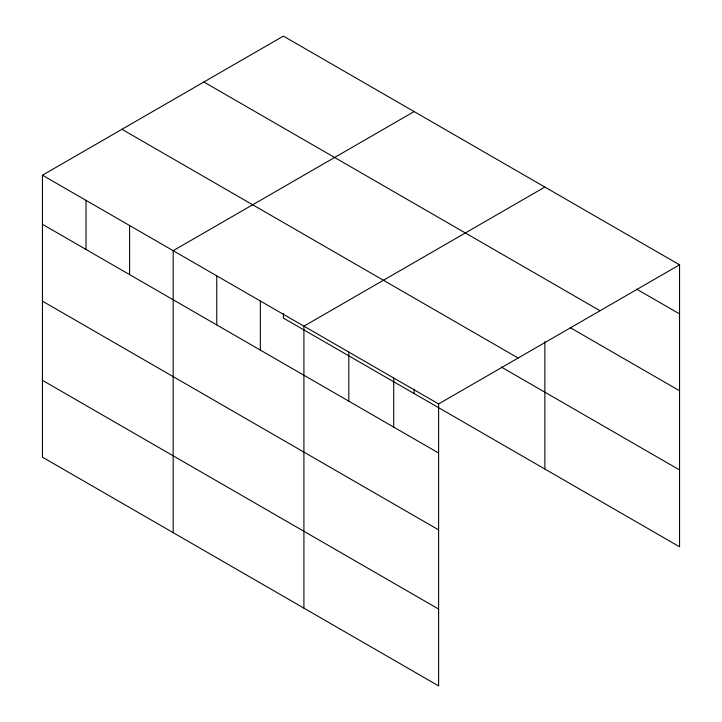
<?xml version="1.0" encoding="UTF-8"?>
<svg xmlns="http://www.w3.org/2000/svg" width="722" height="722" viewBox="0 0 722 722"><rect width="100%" height="100%" fill="white"/><g stroke="black" fill="none" stroke-linecap="round" stroke-linejoin="round"><path stroke-width="1.08" d="M42.445 175.202L438.615 403.932L438.615 685.9L42.445 457.179L42.445 175.202L283.385 36.1L679.555 264.821L679.555 546.798L283.385 318.068L283.385 313.682M414.121 111.576L173.181 250.687L173.181 532.656M544.857 187.061L303.917 326.163L303.917 608.132M438.615 403.932L679.555 264.821M636.605 289.116L679.555 313.917M203.875 82.001L600.045 310.731M570.236 327.653L679.555 390.764M121.955 129.301L518.125 358.022M501.276 367.02L679.555 469.941M42.445 224.298L438.615 453.019M42.445 301.146L438.615 529.867M42.445 380.332L438.615 609.052M544.857 341.596L544.857 469.029M414.121 389.158L414.121 393.553M393.716 378.003L393.716 427.099M348.816 352.083L348.816 401.179M260.335 301.002L260.335 350.098M216.762 275.84L216.762 324.936M129.608 225.526L129.608 274.613M86.026 200.364L86.026 249.46"/></g></svg>
